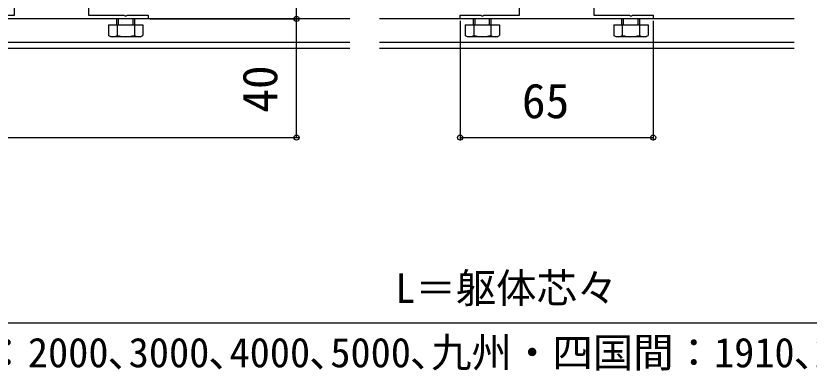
# Model space of a CAD drawing. Units: millimetres, scale not verified. Extents: x -700 to 700, y -1044 to 1038.
# Drawn here: x -244.8 to 22.2, y 43.4 to 163.1 of the extents above; entities that cross this region are included whole.
import ezdxf
from ezdxf.enums import TextEntityAlignment as Align

# ---------------------------------------------------------------- set-up
doc = ezdxf.new("R2010")
doc.units = ezdxf.units.MM
doc.header["$LTSCALE"] = 6
for name, color, linetype in [('0-2_YKK_11', 7, 'Continuous'), ('0-4_YKK_12', 2, 'Continuous'), ('0-5_YKK_13', 4, 'Continuous'), ('0-6_YKK_D', 6, 'Continuous')]:
    doc.layers.add(name, color=color, linetype=linetype)
doc.styles.add('ＭＳ ゴシック', font='')
doc.styles.get('ＭＳ ゴシック').set_extended_font_data('MS Gothic')

msp = doc.modelspace()

# ---------------------------------------------------------------- linework, layer by layer
at = {"layer": '0-2_YKK_11'}
for points in [[(-200.3, 162.103), (-265.3, 162.103), (-265.3, 163.303), (-258.258, 163.303), (-258.075, 163.183), (-257.525, 163.183), (-257.342, 163.303), (-245.3, 163.303), (-245.3, 227.103), (-233.258, 227.103), (-233.075, 226.983), (-232.525, 226.983), (-232.342, 227.103), (-220.3, 227.103), (-220.3, 163.303), (-208.258, 163.303), (-208.075, 163.183), (-207.525, 163.183), (-207.342, 163.303), (-200.3, 163.303)], [(-30.3, 162.103), (-95.3, 162.103), (-95.3, 163.303), (-88.258, 163.303), (-88.075, 163.183), (-87.525, 163.183), (-87.342, 163.303), (-75.3, 163.303), (-75.3, 227.103), (-63.258, 227.103), (-63.075, 226.983), (-62.525, 226.983), (-62.342, 227.103), (-50.3, 227.103), (-50.3, 163.303), (-38.258, 163.303), (-38.075, 163.183), (-37.525, 163.183), (-37.342, 163.303), (-30.3, 163.303)]]:
    msp.add_lwpolyline(points, close=True, dxfattribs=at)
at = {"layer": '0-4_YKK_12'}
for p, q in [((-132.423, 162.103), (-445.3, 162.103)), ((17.2, 162.103), (-122.423, 162.103)), ((-132.423, 154.103), (-445.3, 154.103)), ((17.2, 154.103), (-122.423, 154.103)), ((-132.423, 152.103), (-445.3, 152.103)), ((17.2, 152.103), (-122.423, 152.103))]:
    msp.add_line(p, q, dxfattribs=at)
at = {"layer": '0-5_YKK_13'}
for p, q in [((-210.8, 160.103), (-210.8, 162.103)), ((-210.26, 160.103), (-210.26, 162.103)), ((-205.34, 160.103), (-205.34, 162.103)), ((-204.8, 160.103), (-204.8, 162.103)), ((-90.8, 160.103), (-90.8, 162.103)), ((-90.26, 160.103), (-90.26, 162.103)), ((-85.34, 160.103), (-85.34, 162.103)), ((-84.8, 160.103), (-84.8, 162.103)), ((-40.8, 160.103), (-40.8, 162.103)), ((-40.26, 160.103), (-40.26, 162.103)), ((-35.34, 160.103), (-35.34, 162.103)), ((-34.8, 160.103), (-34.8, 162.103)), ((-213.574, 160.103), (-213.574, 156.549)), ((-210.687, 160.103), (-210.687, 156.549)), ((-204.913, 160.103), (-204.913, 156.549)), ((-93.574, 160.103), (-93.574, 156.549)), ((-90.687, 160.103), (-90.687, 156.549)), ((-84.913, 160.103), (-84.913, 156.549)), ((-43.574, 160.103), (-43.574, 156.549)), ((-40.687, 160.103), (-40.687, 156.549)), ((-34.913, 160.103), (-34.913, 156.549)), ((-212.8, 156.103), (-213.574, 156.549)), ((-202.8, 156.103), (-212.8, 156.103)), ((-202.8, 156.103), (-202.026, 156.549)), ((-92.8, 156.103), (-93.574, 156.549)), ((-82.8, 156.103), (-92.8, 156.103)), ((-82.8, 156.103), (-82.026, 156.549)), ((-42.8, 156.103), (-43.574, 156.549)), ((-32.8, 156.103), (-42.8, 156.103)), ((-32.8, 156.103), (-32.026, 156.549))]:
    msp.add_line(p, q, dxfattribs=at)
for points in [[(-213.574, 160.103), (-202.026, 160.103), (-202.026, 156.549)], [(-93.574, 160.103), (-82.026, 160.103), (-82.026, 156.549)], [(-43.574, 160.103), (-32.026, 160.103), (-32.026, 156.549)]]:
    msp.add_lwpolyline(points, dxfattribs=at)
for centre, radius, start, end in [((-212.13, 158.659), 2.556, 235.61575, 304.38425), ((-207.8, 165.656), 9.553, 252.41205, 287.58795), ((-203.47, 158.659), 2.556, 235.61575, 304.38425), ((-92.13, 158.659), 2.556, 235.61575, 304.38425), ((-87.8, 165.656), 9.553, 252.41205, 287.58795), ((-83.47, 158.659), 2.556, 235.61575, 304.38425), ((-42.13, 158.659), 2.556, 235.61575, 304.38425), ((-37.8, 165.656), 9.553, 252.41205, 287.58795), ((-33.47, 158.659), 2.556, 235.61575, 304.38425)]:
    msp.add_arc(centre, radius, start, end, dxfattribs=at)
at = {"layer": '0-6_YKK_D'}
for p, q in [((-150.3, 162.103), (-150.3, 227.103)), ((-199.6, 162.103), (-149.3, 162.103)), ((-199.6, 162.103), (-149.3, 162.103)), ((-150.3, 122.103), (-150.3, 162.103)), ((-95.3, 161.403), (-95.3, 121.103)), ((-30.3, 161.403), (-30.3, 121.103)), ((-444.3, 122.103), (-149.3, 122.103)), ((-95.3, 122.103), (-30.3, 122.103)), ((-468.8, 59.603), (343.2, 59.603))]:
    msp.add_line(p, q, dxfattribs=at)
for centre in [(-150.3, 162.103), (-150.3, 162.103), (-150.3, 122.103), (-95.3, 122.103), (-30.3, 122.103)]:
    msp.add_circle(centre, 0.85, dxfattribs=at)

# ---------------------------------------------------------------- texts
at = {"layer": '0-6_YKK_D', "style": 'ＭＳ ゴシック'}
msp.add_text('40', height=11.73, rotation=90, dxfattribs=at).set_placement((-153.3, 130.466), align=Align.BOTTOM_LEFT)
for s, height, p in [('65', 11.73, (-74.482, 125.103)), ('L＝躯体芯々', 9.971, (-117.123, 63.38)), ('（関東間：1820､2730､3640､4550､MM：2000､3000､4000､5000､九州・四国間：1910､2865､3820､4775）', 9.971, (-471.65, 41.685))]:
    msp.add_text(s, height=height, dxfattribs=at).set_placement(p, align=Align.BOTTOM_LEFT)

doc.saveas('drawing.dxf')
